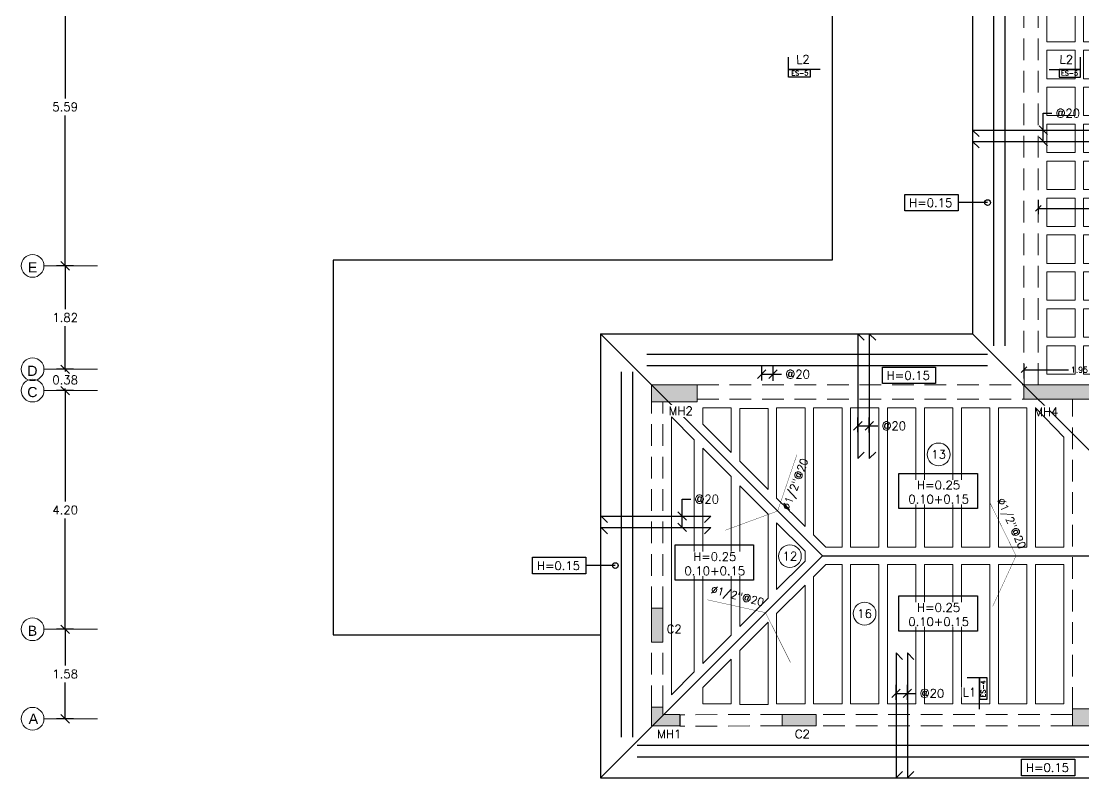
# Model space of a CAD drawing. Header units: metres. Extents: x -44 to 358, y -246 to 48.
# Drawn here: x 112.18 to 130.87, y -40.93 to -27.62 of the extents above; entities that cross this region are included whole.
import ezdxf
from ezdxf.enums import TextEntityAlignment as Align

# ---------------------------------------------------------------- set-up
doc = ezdxf.new("R2010")
doc.units = ezdxf.units.M
doc.header["$LTSCALE"] = 0.3
doc.header["$PDMODE"] = 3
doc.linetypes.add('Grid Line 1_2_', pattern=[22.225, 12.7, -3.175, 3.175, -3.175])
doc.linetypes.add('HIDDEN', pattern=[9.525, 6.35, -3.175])
for name, color, linetype, lineweight in [('0-S-GRID', 1, 'Continuous', 9), ('0-S-GRID-IDEN', 1, 'Continuous', 9), ('BOVEDILLA', 8, 'Continuous', 5), ('Columnas', 7, 'Continuous', 18), ('VIGAS', 1, 'HIDDEN', 15)]:
    doc.layers.add(name, color=color, linetype=linetype, lineweight=lineweight)
for name, color, linetype in [('ACERO', 5, 'Continuous'), ('BP', 3, 'Continuous'), ('DIMCOL', 4, 'Continuous'), ('DIMTEXTO', 4, 'Continuous'), ('HATCH', 8, 'Continuous'), ('REBAR', 5, 'Continuous'), ('TEXTOS', 4, 'Continuous')]:
    doc.layers.add(name, color=color, linetype=linetype)
doc.styles.add('Arial_2', font='arial.ttf', dxfattribs={"height": 0.2})
doc.styles.add('SMPLEX', font='simplex.shx')
doc.dimstyles.new('DIM-50', dxfattribs={"dimscale": 0.5, "dimtxt": 0.2, "dimasz": 0.2, "dimexe": 0.2, "dimexo": 0.2, "dimgap": 0.1, "dimtad": 0, "dimtih": 1, "dimtoh": 1, "dimzin": 0, "dimdsep": 46, "dimtxsty": 'SMPLEX', "dimblk1": 'OBLIQUE', "dimblk2": 'OBLIQUE', "dimsah": 1, "dimcen": 0.2, "dimclrd": 4, "dimclre": 4, "dimclrt": 4, "dimadec": 0, "dimazin": 0, "dimtfac": 1, "dimtmove": 0, "dimatfit": 3, "dimldrblk": 'OPEN30', "dimfxl": 0.3, "dimfxlon": 1, "dimtfill": 1, "dimtolj": 1, "dimtzin": 0, "dimarcsym": 0})
doc.dimstyles.new('DIM-75', dxfattribs={"dimscale": 0.75, "dimtxt": 0.2, "dimasz": 0.2, "dimexe": 0.2, "dimexo": 0.2, "dimgap": 0.1, "dimtad": 0, "dimtih": 1, "dimtoh": 1, "dimzin": 0, "dimdsep": 46, "dimtxsty": 'SMPLEX', "dimblk1": 'OBLIQUE', "dimblk2": 'OBLIQUE', "dimsah": 1, "dimcen": 0.2, "dimclrd": 4, "dimclre": 4, "dimclrt": 4, "dimadec": 0, "dimazin": 0, "dimtfac": 1, "dimtmove": 0, "dimatfit": 3, "dimldrblk": 'OBLIQUE', "dimfxl": 0.2, "dimfxlon": 1, "dimtfill": 1, "dimtolj": 1, "dimtzin": 0, "dimarcsym": 0})

# ---------------------------------------------------------------- blocks, each defined once
blk = doc.blocks.new('_OBLIQUE')
at = {"color": 0, "linetype": 'ByBlock'}
blk.add_line((-0.5, -0.5), (0.5, 0.5), dxfattribs=at)
blk = doc.blocks.new('*D1155')
at = {"layer": 'DEFPOINTS', "color": 0, "transparency": 16777216}
for p in [(112.955, -33.742), (113.268, -33.742), (113.268, -34.117)]:
    blk.add_point(p, dxfattribs=at)
at = {"layer": 'DIMTEXTO', "color": 4, "lineweight": -2, "transparency": 16777216}
for p, q in [((112.955, -33.742), (112.955, -33.592)), ((113.105, -33.742), (112.805, -33.742)), ((112.955, -33.742), (112.955, -33.779)), ((113.105, -34.117), (112.805, -34.117)), ((112.955, -34.117), (112.955, -34.079)), ((112.955, -34.117), (112.955, -34.267))]:
    blk.add_line(p, q, dxfattribs=at)
at = {"layer": 'DIMTEXTO', "color": 4, "lineweight": -2, "transparency": 16777216, "xscale": 0.15, "yscale": 0.15, "zscale": 0.15}
for p, rotation in [((112.955, -33.742), 270), ((112.955, -34.117), 90)]:
    blk.add_blockref('_OBLIQUE', p, dxfattribs=dict(at, rotation=rotation))
at = {"layer": 'DIMTEXTO', "color": 4, "transparency": 16777216, "insert": (112.955, -33.929), "char_height": 0.15, "attachment_point": 5, "style": 'SMPLEX', "bg_fill": 3, "box_fill_scale": 1.1, "bg_fill_color": 256, "bg_fill_true_color": 13158600, "bg_fill_transparency": 0}
blk.add_mtext('\\A1;0.38', dxfattribs=at)
blk = doc.blocks.new('*D1156')
at = {"layer": 'DEFPOINTS', "color": 0, "transparency": 16777216}
for p in [(113.268, -34.117), (112.955, -38.317), (113.268, -38.317)]:
    blk.add_point(p, dxfattribs=at)
at = {"layer": 'DIMTEXTO', "color": 4, "lineweight": -2, "transparency": 16777216}
for p, q in [((113.105, -34.117), (112.805, -34.117)), ((112.955, -34.117), (112.955, -36.067)), ((112.955, -38.317), (112.955, -36.367)), ((113.105, -38.317), (112.805, -38.317))]:
    blk.add_line(p, q, dxfattribs=at)
at = {"layer": 'DIMTEXTO', "color": 4, "lineweight": -2, "transparency": 16777216, "xscale": 0.15, "yscale": 0.15, "zscale": 0.15}
for p, rotation in [((112.955, -34.117), 90), ((112.955, -38.317), 270)]:
    blk.add_blockref('_OBLIQUE', p, dxfattribs=dict(at, rotation=rotation))
at = {"layer": 'DIMTEXTO', "color": 4, "transparency": 16777216, "insert": (112.955, -36.217), "char_height": 0.15, "attachment_point": 5, "style": 'SMPLEX', "bg_fill": 3, "box_fill_scale": 1.1, "bg_fill_color": 256, "bg_fill_true_color": 13158600, "bg_fill_transparency": 0}
blk.add_mtext('\\A1;4.20', dxfattribs=at)
blk = doc.blocks.new('*D1157')
at = {"layer": 'DEFPOINTS', "color": 0, "transparency": 16777216}
for p in [(113.268, -38.317), (112.955, -39.892), (113.268, -39.892)]:
    blk.add_point(p, dxfattribs=at)
at = {"layer": 'DIMTEXTO', "color": 4, "lineweight": -2, "transparency": 16777216}
for p, q in [((113.105, -38.317), (112.805, -38.317)), ((112.955, -38.317), (112.955, -38.954)), ((112.955, -39.892), (112.955, -39.254)), ((113.105, -39.892), (112.805, -39.892))]:
    blk.add_line(p, q, dxfattribs=at)
at = {"layer": 'DIMTEXTO', "color": 4, "lineweight": -2, "transparency": 16777216, "xscale": 0.15, "yscale": 0.15, "zscale": 0.15}
for p, rotation in [((112.955, -38.317), 90), ((112.955, -39.892), 270)]:
    blk.add_blockref('_OBLIQUE', p, dxfattribs=dict(at, rotation=rotation))
at = {"layer": 'DIMTEXTO', "color": 4, "transparency": 16777216, "insert": (112.955, -39.104), "char_height": 0.15, "attachment_point": 5, "style": 'SMPLEX', "bg_fill": 3, "box_fill_scale": 1.1, "bg_fill_color": 256, "bg_fill_true_color": 13158600, "bg_fill_transparency": 0}
blk.add_mtext('\\A1;1.58', dxfattribs=at)
blk = doc.blocks.new('*D1158')
at = {"layer": 'DEFPOINTS', "color": 0, "transparency": 16777216}
for p in [(112.955, -31.922), (113.268, -31.922), (113.268, -33.742)]:
    blk.add_point(p, dxfattribs=at)
at = {"layer": 'DIMTEXTO', "color": 4, "lineweight": -2, "transparency": 16777216}
for p, q in [((113.105, -31.922), (112.805, -31.922)), ((112.955, -31.922), (112.955, -32.682)), ((112.955, -33.742), (112.955, -32.982)), ((113.105, -33.742), (112.805, -33.742))]:
    blk.add_line(p, q, dxfattribs=at)
at = {"layer": 'DIMTEXTO', "color": 4, "lineweight": -2, "transparency": 16777216, "xscale": 0.15, "yscale": 0.15, "zscale": 0.15}
for p, rotation in [((112.955, -31.922), 90), ((112.955, -33.742), 270)]:
    blk.add_blockref('_OBLIQUE', p, dxfattribs=dict(at, rotation=rotation))
at = {"layer": 'DIMTEXTO', "color": 4, "transparency": 16777216, "insert": (112.955, -32.832), "char_height": 0.15, "attachment_point": 5, "style": 'SMPLEX', "bg_fill": 3, "box_fill_scale": 1.1, "bg_fill_color": 256, "bg_fill_true_color": 13158600, "bg_fill_transparency": 0}
blk.add_mtext('\\A1;1.82', dxfattribs=at)
blk = doc.blocks.new('*D1159')
at = {"layer": 'DEFPOINTS', "color": 0, "ltscale": 0.2, "transparency": 16777216}
for p in [(112.955, -26.328), (113.268, -26.328), (113.268, -31.922)]:
    blk.add_point(p, dxfattribs=at)
at = {"layer": 'DIMTEXTO', "color": 4, "lineweight": -2, "ltscale": 0.2, "transparency": 16777216}
for p, q in [((113.105, -26.328), (112.805, -26.328)), ((112.955, -26.328), (112.955, -28.975)), ((112.955, -31.922), (112.955, -29.275)), ((113.105, -31.922), (112.805, -31.922))]:
    blk.add_line(p, q, dxfattribs=at)
at = {"layer": 'DIMTEXTO', "color": 4, "lineweight": -2, "ltscale": 0.2, "transparency": 16777216, "xscale": 0.15, "yscale": 0.15, "zscale": 0.15}
for p, rotation in [((112.955, -26.328), 90), ((112.955, -31.922), 270)]:
    blk.add_blockref('_OBLIQUE', p, dxfattribs=dict(at, rotation=rotation))
at = {"layer": 'DIMTEXTO', "color": 4, "ltscale": 0.2, "transparency": 16777216, "insert": (112.955, -29.125), "char_height": 0.15, "attachment_point": 5, "style": 'SMPLEX', "bg_fill": 3, "box_fill_scale": 1.1, "bg_fill_color": 256, "bg_fill_true_color": 13158600, "bg_fill_transparency": 0}
blk.add_mtext('\\A1;5.59', dxfattribs=at)
blk = doc.blocks.new('*D1144')
at = {"layer": 'DEFPOINTS', "color": 0, "transparency": 16777216}
for p in [(125.205, -33.829), (125.205, -34.091), (125.405, -34.095)]:
    blk.add_point(p, dxfattribs=at)
at = {"layer": 'DIMTEXTO', "color": 4, "lineweight": -2, "transparency": 16777216}
for p, q in [((125.205, -33.941), (125.205, -33.679)), ((125.405, -33.945), (125.405, -33.679)), ((125.205, -33.829), (125.405, -33.829)), ((125.405, -33.829), (125.555, -33.829))]:
    blk.add_line(p, q, dxfattribs=at)
at = {"layer": 'DIMTEXTO', "color": 4, "lineweight": -2, "transparency": 16777216, "xscale": 0.15, "yscale": 0.15, "zscale": 0.15, "rotation": 180}
blk.add_blockref('_OBLIQUE', (125.205, -33.829), dxfattribs=at)
at = {"layer": 'DIMTEXTO', "color": 4, "lineweight": -2, "transparency": 16777216, "xscale": 0.15, "yscale": 0.15, "zscale": 0.15}
blk.add_blockref('_OBLIQUE', (125.405, -33.829), dxfattribs=at)
at = {"layer": 'DIMTEXTO', "color": 4, "transparency": 16777216, "insert": (125.837, -33.829), "char_height": 0.15, "attachment_point": 5, "style": 'SMPLEX', "bg_fill": 3, "box_fill_scale": 1.1, "bg_fill_color": 256, "bg_fill_true_color": 13158600, "bg_fill_transparency": 0}
blk.add_mtext('\\A1;@20', dxfattribs=at)
blk = doc.blocks.new('*D1145')
at = {"layer": 'DEFPOINTS', "color": 0, "transparency": 16777216}
for p in [(126.897, -34.738), (126.897, -35), (127.097, -35.004)]:
    blk.add_point(p, dxfattribs=at)
at = {"layer": 'DIMTEXTO', "color": 4, "lineweight": -2, "transparency": 16777216}
for p, q in [((126.897, -34.85), (126.897, -34.588)), ((126.897, -34.738), (127.097, -34.738)), ((127.097, -34.854), (127.097, -34.588)), ((127.097, -34.738), (127.247, -34.738))]:
    blk.add_line(p, q, dxfattribs=at)
at = {"layer": 'DIMTEXTO', "color": 4, "lineweight": -2, "transparency": 16777216, "xscale": 0.15, "yscale": 0.15, "zscale": 0.15, "rotation": 180}
blk.add_blockref('_OBLIQUE', (126.897, -34.738), dxfattribs=at)
at = {"layer": 'DIMTEXTO', "color": 4, "lineweight": -2, "transparency": 16777216, "xscale": 0.15, "yscale": 0.15, "zscale": 0.15}
blk.add_blockref('_OBLIQUE', (127.097, -34.738), dxfattribs=at)
at = {"layer": 'DIMTEXTO', "color": 4, "transparency": 16777216, "insert": (127.529, -34.738), "char_height": 0.15, "attachment_point": 5, "style": 'SMPLEX', "bg_fill": 3, "box_fill_scale": 1.1, "bg_fill_color": 256, "bg_fill_true_color": 13158600, "bg_fill_transparency": 0}
blk.add_mtext('\\A1;@20', dxfattribs=at)
blk = doc.blocks.new('A$C29cb555f')
at = {"layer": 'HATCH'}
h = blk.add_hatch(color=256, dxfattribs=at)
h.dxf.hatch_style = 1
h.paths.add_polyline_path([(19.176, 11.998), (19.426, 11.998), (19.426, 12.248), (19.176, 12.248)])
h = blk.add_hatch(color=256, dxfattribs=at)
h.dxf.hatch_style = 1
h.paths.add_polyline_path([(10.373, 8.188), (10.623, 8.188), (10.623, 8.438), (10.373, 8.438)])
h = blk.add_hatch(color=256, dxfattribs=at)
h.dxf.hatch_style = 1
h.paths.add_polyline_path([(15.976, 8.188), (16.226, 8.188), (16.226, 8.438), (15.976, 8.438)])
h = blk.add_hatch(color=256, dxfattribs=at)
h.dxf.hatch_style = 1
h.paths.add_polyline_path([(19.176, 8.198), (19.426, 8.198), (19.426, 8.448), (19.176, 8.448)])
h = blk.add_hatch(color=256, dxfattribs=at)
h.dxf.hatch_style = 1
h.paths.add_polyline_path([(10.401, 5.619), (10.601, 5.619), (10.601, 6.219), (10.401, 6.219)])
h = blk.add_hatch(color=256, dxfattribs=at)
h.dxf.hatch_style = 1
h.paths.add_polyline_path([(16.001, 6.219), (16.001, 5.919), (16.801, 5.919), (16.801, 6.219)])
h = blk.add_hatch(color=256, dxfattribs=at)
h.dxf.hatch_style = 1
h.paths.add_polyline_path([(22.801, 6.219), (22.551, 6.219), (22.551, 5.969), (24.501, 5.969), (24.501, 6.219)])
h = blk.add_hatch(color=256, dxfattribs=at)
h.dxf.hatch_style = 1
h.paths.add_polyline_path([(10.401, 1.819), (10.601, 1.819), (10.601, 2.419), (10.401, 2.419)])
h = blk.add_hatch(color=256, dxfattribs=at)
h.dxf.hatch_style = 1
h.paths.add_polyline_path([(16.001, 1.689), (16.201, 1.689), (16.201, 2.289), (16.001, 2.289)])
h = blk.add_hatch(color=256, dxfattribs=at)
h.dxf.hatch_style = 1
h.paths.add_polyline_path([(16.498, 0.419), (16.498, 0.219), (16.001, 0.219), (16.001, 0.549), (16.201, 0.549), (16.201, 0.419)])
h = blk.add_hatch(color=256, dxfattribs=at)
h.dxf.hatch_style = 1
h.paths.add_polyline_path([(18.298, 0.419), (18.298, 0.219), (18.898, 0.219), (18.898, 0.419)])
h = blk.add_hatch(color=256, dxfattribs=at)
h.dxf.hatch_style = 1
h.paths.add_polyline_path([(23.401, 0.519), (23.401, 0.219), (24.201, 0.219), (24.201, 0.519)])
at = {"layer": 'Columnas'}
for points in [[(19.176, 11.998), (19.426, 11.998), (19.426, 12.248), (19.176, 12.248)], [(10.373, 8.188), (10.623, 8.188), (10.623, 8.438), (10.373, 8.438)], [(15.976, 8.188), (16.226, 8.188), (16.226, 8.438), (15.976, 8.438)], [(19.176, 8.198), (19.426, 8.198), (19.426, 8.448), (19.176, 8.448)], [(10.401, 5.619), (10.601, 5.619), (10.601, 6.219), (10.401, 6.219)], [(16.001, 6.219), (16.001, 5.919), (16.801, 5.919), (16.801, 6.219)], [(22.55, 6.219), (24.5, 6.219), (24.5, 5.969), (22.55, 5.969)], [(10.401, 1.819), (10.601, 1.819), (10.601, 2.419), (10.401, 2.419)], [(16.001, 1.689), (16.201, 1.689), (16.201, 2.289), (16.001, 2.289)], [(18.298, 0.419), (18.298, 0.219), (18.898, 0.219), (18.898, 0.419)], [(23.401, 0.519), (23.401, 0.219), (24.201, 0.219), (24.201, 0.519)]]:
    blk.add_lwpolyline(points, close=True, dxfattribs=at)
blk.add_lwpolyline([(16.498, 0.419), (16.498, 0.219), (16.001, 0.219), (16.001, 0.549), (16.201, 0.549), (16.201, 0.419), (16.498, 0.419), (16.498, 0.219)], dxfattribs=at)
at = {"layer": 'HATCH', "ltscale": 0.2}
blk.add_lwpolyline([(16.498, 0.419), (16.498, 0.219)], dxfattribs=at)
at = {"layer": 'DIMTEXTO', "ltscale": 0.2, "char_height": 0.15, "attachment_point": 1, "style": 'SMPLEX', "bg_fill": 3, "box_fill_scale": 1.2, "bg_fill_color": 256, "bg_fill_transparency": 0}
for s, insert in [('C5', (18.789, 12.197)), ('C5', (18.78, 8.649)), ('MH4', (22.729, 5.821))]:
    blk.add_mtext_dynamic_manual_height_columns(s, width=0.23091, gutter_width=0.25, heights=[0], dxfattribs=dict(at, insert=insert))
for s, width, insert in [('C5', 0.23091, (10.374, 8.649)), ('C5', 0.23091, (15.976, 8.649)), ('C2', 0.23091, (10.68, 5.912)), ('MH2', 0.41414, (16.302, 5.836)), ('C2', 0.23091, (10.669, 2.251)), ('C2', 0.23091, (16.266, 1.998)), ('MH1', 0.23091, (16.1, 0.15)), ('C2', 0.23091, (18.521, 0.15))]:
    blk.add_mtext_dynamic_manual_height_columns(s, width=width, gutter_width=0.25, heights=[0], dxfattribs=dict(at, insert=insert))
blk = doc.blocks.new('*D1185')
at = {"layer": 'DEFPOINTS', "color": 0, "transparency": 16777216}
for p in [(122.706, -36.324), (123.808, -36.324), (122.706, -36.524)]:
    blk.add_point(p, dxfattribs=at)
at = {"layer": 'DIMTEXTO', "color": 4, "lineweight": -2, "transparency": 16777216}
for p, q in [((123.808, -36.324), (123.808, -36.027)), ((123.808, -36.027), (123.958, -36.027)), ((123.658, -36.324), (123.958, -36.324)), ((123.808, -36.524), (123.808, -36.324)), ((123.658, -36.524), (123.958, -36.524))]:
    blk.add_line(p, q, dxfattribs=at)
at = {"layer": 'DIMTEXTO', "color": 4, "lineweight": -2, "transparency": 16777216, "xscale": 0.15, "yscale": 0.15, "zscale": 0.15}
for p, rotation in [((123.808, -36.324), 90), ((123.808, -36.524), 270)]:
    blk.add_blockref('_OBLIQUE', p, dxfattribs=dict(at, rotation=rotation))
at = {"layer": 'DIMTEXTO', "color": 4, "transparency": 16777216, "insert": (124.24, -36.027), "char_height": 0.15, "attachment_point": 5, "style": 'SMPLEX', "bg_fill": 3, "box_fill_scale": 1.1, "bg_fill_color": 256, "bg_fill_true_color": 13158600, "bg_fill_transparency": 0}
blk.add_mtext('\\A1;@20', dxfattribs=at)
blk = doc.blocks.new('*D1186')
at = {"layer": 'DEFPOINTS', "color": 0, "transparency": 16777216}
for p in [(129.237, -29.533), (130.157, -29.533), (129.237, -29.733)]:
    blk.add_point(p, dxfattribs=at)
at = {"layer": 'DIMTEXTO', "color": 4, "lineweight": -2, "transparency": 16777216}
for p, q in [((130.157, -29.533), (130.157, -29.236)), ((130.157, -29.236), (130.307, -29.236)), ((130.007, -29.533), (130.307, -29.533)), ((130.157, -29.733), (130.157, -29.533)), ((130.007, -29.733), (130.307, -29.733))]:
    blk.add_line(p, q, dxfattribs=at)
at = {"layer": 'DIMTEXTO', "color": 4, "lineweight": -2, "transparency": 16777216, "xscale": 0.15, "yscale": 0.15, "zscale": 0.15}
for p, rotation in [((130.157, -29.533), 90), ((130.157, -29.733), 270)]:
    blk.add_blockref('_OBLIQUE', p, dxfattribs=dict(at, rotation=rotation))
at = {"layer": 'DIMTEXTO', "color": 4, "transparency": 16777216, "insert": (130.589, -29.236), "char_height": 0.15, "attachment_point": 5, "style": 'SMPLEX', "bg_fill": 3, "box_fill_scale": 1.1, "bg_fill_color": 256, "bg_fill_true_color": 13158600, "bg_fill_transparency": 0}
blk.add_mtext('\\A1;@20', dxfattribs=at)
blk = doc.blocks.new('*D1188')
at = {"layer": 'DEFPOINTS', "color": 0, "transparency": 16777216}
for p in [(127.567, -39.445), (127.567, -39.706), (127.767, -39.71)]:
    blk.add_point(p, dxfattribs=at)
at = {"layer": 'DIMTEXTO', "color": 4, "lineweight": -2, "transparency": 16777216}
for p, q in [((127.567, -39.556), (127.567, -39.295)), ((127.767, -39.56), (127.767, -39.295)), ((127.567, -39.445), (127.767, -39.445)), ((127.767, -39.445), (127.917, -39.445))]:
    blk.add_line(p, q, dxfattribs=at)
at = {"layer": 'DIMTEXTO', "color": 4, "lineweight": -2, "transparency": 16777216, "xscale": 0.15, "yscale": 0.15, "zscale": 0.15, "rotation": 180}
blk.add_blockref('_OBLIQUE', (127.567, -39.445), dxfattribs=at)
at = {"layer": 'DIMTEXTO', "color": 4, "lineweight": -2, "transparency": 16777216, "xscale": 0.15, "yscale": 0.15, "zscale": 0.15}
blk.add_blockref('_OBLIQUE', (127.767, -39.445), dxfattribs=at)
at = {"layer": 'DIMTEXTO', "color": 4, "transparency": 16777216, "insert": (128.199, -39.445), "char_height": 0.15, "attachment_point": 5, "style": 'SMPLEX', "bg_fill": 3, "box_fill_scale": 1.1, "bg_fill_color": 256, "bg_fill_true_color": 13158600, "bg_fill_transparency": 0}
blk.add_mtext('\\A1;@20', dxfattribs=at)
blk = doc.blocks.new('*D1192')
at = {"layer": 'DEFPOINTS', "color": 0, "ltscale": 0.2, "transparency": 16777216}
for p in [(131.768, -33.751), (129.818, -34.267), (131.768, -34.267)]:
    blk.add_point(p, dxfattribs=at)
at = {"layer": 'DIMTEXTO', "color": 4, "lineweight": -2, "ltscale": 0.2, "transparency": 16777216}
for p, q in [((129.818, -33.901), (129.818, -33.651)), ((129.818, -33.751), (130.6, -33.751)), ((131.768, -33.751), (130.986, -33.751)), ((131.768, -33.901), (131.768, -33.651))]:
    blk.add_line(p, q, dxfattribs=at)
at = {"layer": 'DIMTEXTO', "color": 4, "lineweight": -2, "ltscale": 0.2, "transparency": 16777216, "xscale": 0.1, "yscale": 0.1, "zscale": 0.1, "rotation": 180}
blk.add_blockref('_OBLIQUE', (129.818, -33.751), dxfattribs=at)
at = {"layer": 'DIMTEXTO', "color": 4, "lineweight": -2, "ltscale": 0.2, "transparency": 16777216, "xscale": 0.1, "yscale": 0.1, "zscale": 0.1}
blk.add_blockref('_OBLIQUE', (131.768, -33.751), dxfattribs=at)
at = {"layer": 'DIMTEXTO', "color": 4, "ltscale": 0.2, "transparency": 16777216, "insert": (130.793, -33.751), "char_height": 0.1, "attachment_point": 5, "style": 'SMPLEX', "bg_fill": 3, "box_fill_scale": 1.1, "bg_fill_color": 256, "bg_fill_true_color": 13158600, "bg_fill_transparency": 0}
blk.add_mtext('\\A1;1.95', dxfattribs=at)
blk = doc.blocks.new('_Open30')
at = {"color": 0, "lineweight": -2}
for p, q in [((-1, 0.27), (0, 0)), ((0, 0), (-1, -0.27)), ((0, 0), (-1, 0))]:
    blk.add_line(p, q, dxfattribs=at)
blk = doc.blocks.new('*D1199')
at = {"layer": 'DEFPOINTS', "color": 0, "ltscale": 0.2, "transparency": 16777216}
for p in [(130.068, -30.59), (135.593, -30.59), (135.593, -30.912)]:
    blk.add_point(p, dxfattribs=at)
at = {"layer": 'DIMTEXTO', "color": 4, "lineweight": -2, "ltscale": 0.2, "transparency": 16777216}
for p, q in [((130.068, -30.762), (130.068, -31.012)), ((135.593, -30.762), (135.593, -31.012)), ((130.068, -30.912), (132.628, -30.912)), ((135.593, -30.912), (133.033, -30.912))]:
    blk.add_line(p, q, dxfattribs=at)
at = {"layer": 'DIMTEXTO', "color": 4, "lineweight": -2, "ltscale": 0.2, "transparency": 16777216, "xscale": 0.1, "yscale": 0.1, "zscale": 0.1, "rotation": 180}
blk.add_blockref('_OBLIQUE', (130.068, -30.912), dxfattribs=at)
at = {"layer": 'DIMTEXTO', "color": 4, "lineweight": -2, "ltscale": 0.2, "transparency": 16777216, "xscale": 0.1, "yscale": 0.1, "zscale": 0.1}
blk.add_blockref('_OBLIQUE', (135.593, -30.912), dxfattribs=at)
at = {"layer": 'DIMTEXTO', "color": 4, "ltscale": 0.2, "transparency": 16777216, "insert": (132.83, -30.912), "char_height": 0.1, "attachment_point": 5, "style": 'SMPLEX', "bg_fill": 3, "box_fill_scale": 1.1, "bg_fill_color": 256, "bg_fill_true_color": 13158600, "bg_fill_transparency": 0}
blk.add_mtext('\\A1;5.53', dxfattribs=at)
blk = doc.blocks.new('*U1246')
at = {"layer": 'BOVEDILLA'}
blk.add_lwpolyline([(-0.25, -0.25), (0.25, -0.25), (0.25, 0.25), (-0.25, 0.25)], close=True, dxfattribs=at)
blk = doc.blocks.new('*U1247')
at = {"layer": 'BOVEDILLA', "color": 0, "linetype": 'ByBlock', "lineweight": -2, "transparency": 16777216}
for p in [(0, 0), (0.65, 0), (1.3, 0), (1.95, 0), (2.6, 0), (3.25, 0), (3.9, 0), (4.55, 0), (5.2, 0), (0, -0.65), (0.65, -0.65), (1.3, -0.65), (1.95, -0.65), (2.6, -0.65), (3.25, -0.65), (3.9, -0.65), (4.55, -0.65), (5.2, -0.65), (0, -1.3), (0.65, -1.3), (1.3, -1.3), (1.95, -1.3), (2.6, -1.3), (3.25, -1.3), (3.9, -1.3), (4.55, -1.3), (5.2, -1.3), (0, -1.95), (0.65, -1.95), (1.3, -1.95), (1.95, -1.95), (2.6, -1.95), (3.25, -1.95), (3.9, -1.95), (4.55, -1.95), (5.2, -1.95), (0, -2.6), (0.65, -2.6), (1.3, -2.6), (1.95, -2.6), (2.6, -2.6), (3.25, -2.6), (3.9, -2.6), (4.55, -2.6), (5.2, -2.6), (0, -3.25), (0.65, -3.25), (1.3, -3.25), (1.95, -3.25), (2.6, -3.25), (3.25, -3.25), (3.9, -3.25), (4.55, -3.25), (5.2, -3.25), (0, -3.9), (0.65, -3.9), (1.3, -3.9), (1.95, -3.9), (2.6, -3.9), (3.25, -3.9), (3.9, -3.9), (4.55, -3.9), (5.2, -3.9), (0, -4.55), (0.65, -4.55), (1.3, -4.55), (1.95, -4.55), (2.6, -4.55), (3.25, -4.55), (3.9, -4.55), (4.55, -4.55), (5.2, -4.55), (0, -5.2), (0.65, -5.2), (1.3, -5.2), (1.95, -5.2), (2.6, -5.2), (3.25, -5.2), (3.9, -5.2), (4.55, -5.2), (5.2, -5.2), (0, -5.85), (0.65, -5.85), (1.3, -5.85), (1.95, -5.85), (2.6, -5.85), (3.25, -5.85), (3.9, -5.85), (4.55, -5.85), (5.2, -5.85), (0, -6.5), (0.65, -6.5), (1.3, -6.5), (1.95, -6.5), (2.6, -6.5), (3.25, -6.5), (3.9, -6.5), (4.55, -6.5), (5.2, -6.5), (0, -7.15), (0.65, -7.15), (1.3, -7.15), (1.95, -7.15), (2.6, -7.15), (3.25, -7.15), (3.9, -7.15), (4.55, -7.15), (5.2, -7.15)]:
    blk.add_blockref('*U1246', p, dxfattribs=at)

msp = doc.modelspace()

# ---------------------------------------------------------------- linework, layer by layer
at = {"layer": '0-S-GRID', "linetype": 'Grid Line 1_2_'}
for p, q in [((112.5836726, -31.9222797), (113.5236726, -31.9222797)), ((112.5836727, -31.9222797), (113.5236727, -31.9222797)), ((112.5836726, -33.7418185), (113.5236726, -33.7418185)), ((112.5836726, -33.7418185), (113.5236726, -33.7418185)), ((112.5836726, -34.1168185), (113.5236726, -34.1168185)), ((112.5836726, -34.1168185), (113.5236726, -34.1168185)), ((112.5836726, -38.3168185), (113.5236726, -38.3168185)), ((112.5836727, -38.3168185), (113.5236727, -38.3168185)), ((112.5836726, -39.8918192), (113.5236726, -39.8918192)), ((112.5836727, -39.8918192), (113.5236727, -39.8918192))]:
    msp.add_line(p, q, dxfattribs=at)
at = {"layer": '0-S-GRID-IDEN'}
for centre in [(112.3836726, -31.9222797), (112.3836726, -33.7418185), (112.3836726, -34.1168185), (112.3836726, -38.3168185), (112.3836726, -39.8918192)]:
    msp.add_circle(centre, 0.2, dxfattribs=at)
at = {"layer": 'ACERO', "ltscale": 0.2}
for p, q in [((141.559553, -40.3649772), (123.0156097, -40.3649772)), ((141.559553, -40.5649772), (123.0156097, -40.5649772))]:
    msp.add_line(p, q, dxfattribs=at)
at = {"layer": 'ACERO'}
for points in [[(127.0095377, -33.2314487), (126.8970376, -33.1189487), (126.8970376, -35.3146217), (127.0095376, -35.2021217)], [(127.2095377, -33.2314486), (127.0970376, -33.1189486), (127.0970376, -35.3146216), (127.2095376, -35.2021216)]]:
    msp.add_lwpolyline(points, dxfattribs=at)
at = {"layer": 'BP', "ltscale": 0.2}
for p, q in [((128.9147555, -26.929871), (128.9147555, -33.1189486)), ((122.3680159, -33.1189486), (122.3680159, -40.929871)), ((122.3680159, -33.1189486), (128.9147555, -33.1189486)), ((128.9147555, -33.1189486), (132.8202167, -37.0244098)), ((122.3680159, -40.929871), (126.2734771, -37.0244098)), ((126.2734771, -37.0244098), (132.8734773, -37.0244098)), ((122.3680159, -40.929871), (142.2180161, -40.929871))]:
    msp.add_line(p, q, dxfattribs=at)
at = {"layer": 'VIGAS', "ltscale": 0.2}
for p, q in [((129.818016, -34.0168185), (129.8168856, -26.0277409)), ((130.068016, -34.0167831), (130.0668856, -26.0277055)), ((124.068016, -34.0168185), (129.818016, -34.0168185)), ((123.268016, -37.9468185), (123.268016, -34.3168185)), ((123.468016, -37.9468185), (123.468016, -34.3168185)), ((124.068016, -34.2668185), (129.818016, -34.2668185)), ((130.668016, -39.7168185), (130.668016, -34.2668185)), ((123.268016, -39.6868185), (123.268016, -38.5468185)), ((123.468016, -39.6868185), (123.468016, -38.5468185)), ((125.565318, -39.816819), (123.7653273, -39.820924)), ((130.668016, -39.8168185), (126.1657741, -39.8168185)), ((125.5657741, -40.0168185), (123.7657835, -40.0209235)), ((130.668016, -40.0168185), (126.1657741, -40.0168185))]:
    msp.add_line(p, q, dxfattribs=at)

# ---------------------------------------------------------------- texts
at = {"layer": 'DIMTEXTO', "char_height": 0.1785937, "width": 0.168354375, "attachment_point": 5, "style": 'Arial_2'}
for s, insert in [('E', (112.3799883, -31.9492074)), ('D', (112.3799883, -33.7687463)), ('C', (112.3799883, -34.1437463)), ('B', (112.3799883, -38.3437463)), ('A', (112.3971165, -39.8918192))]:
    msp.add_mtext(s, dxfattribs=dict(at, insert=insert))

# ---------------------------------------------------------------- next in the draw order: texts
at = {"layer": 'DIMTEXTO', "color": 4, "insert": (130.2315832, -40.7512194), "char_height": 0.15, "attachment_point": 5, "rotation": 0.00000001, "style": 'SMPLEX', "bg_fill": 3, "box_fill_scale": 1.1, "bg_fill_color": 256, "bg_fill_true_color": 13158600, "bg_fill_transparency": 0}
msp.add_mtext('\\A1;H=0.15', dxfattribs=at)

# ---------------------------------------------------------------- next in the draw order: dimensions: what is measured, and where the dimension line sits
at = {"layer": 'DIMTEXTO'}
dim = msp.add_linear_dim(base=(112.9545814097, -33.7418185094), p1=(113.267914772, -34.1168185094), p2=(113.267914772, -33.7418185094), angle=90, dimstyle='DIM-75', dxfattribs=at)
dim.commit()
dim.dimension.update_dxf_attribs({"geometry": '*D1155', "text_midpoint": (112.9545814097, -33.9293185094)})
for base, p1, p2, picture, middle in [((125.2046661, -33.8292745), (125.4046661, -34.0950411), (125.2046661, -34.090982), '*D1144', (125.836809, -33.8292745)), ((126.8970376, -34.7383612), (127.0970376, -35.0041278), (126.8970376, -35.0000687), '*D1145', (127.5291805, -34.7383612))]:
    dim = msp.add_linear_dim(base=base, p1=p1, p2=p2, angle=359.99997427, text='@20', dimstyle='DIM-75', dxfattribs=at)
    dim.commit()
    dim.dimension.update_dxf_attribs({"geometry": picture, "text_midpoint": middle, "dimtype": 160})

# ---------------------------------------------------------------- next in the draw order: linework, layer by layer
at = {"layer": 'BP', "ltscale": 0.2}
msp.add_line((122.3680159, -33.1189486), (126.2734771, -37.0244098), dxfattribs=at)
at = {"layer": 'DIMTEXTO', "color": 4}
msp.add_lwpolyline([(129.7754657, -40.6024661), (130.7122211, -40.6024661), (130.7122212, -40.8936929), (129.7754657, -40.8936929)], close=True, dxfattribs=at)

# ---------------------------------------------------------------- next in the draw order: dimensions: what is measured, and where the dimension line sits
at = {"layer": 'DIMTEXTO'}
for base, p1, p2, picture, middle in [((112.9545814, -31.9222797), (113.2679148, -33.7418185), (113.2679148, -31.9222797), '*D1158', (112.9545814, -32.8320491)), ((112.9545814, -38.3168185), (113.2679148, -34.1168185), (113.2679148, -38.3168185), '*D1156', (112.9545814, -36.2168185))]:
    dim = msp.add_linear_dim(base=base, p1=p1, p2=p2, angle=90, dimstyle='DIM-75', dxfattribs=at)
    dim.commit()
    dim.dimension.update_dxf_attribs({"geometry": picture, "text_midpoint": middle})

# ---------------------------------------------------------------- next in the draw order: block references
at = {"layer": 'DIMTEXTO', "ltscale": 0.2}
msp.add_blockref('A$C29cb555f', (107.2673609, -40.2354436), dxfattribs=at)

# ---------------------------------------------------------------- next in the draw order: dimensions: what is measured, and where the dimension line sits
dim = msp.add_linear_dim(base=(112.9545814, -26.3277409), p1=(113.2679148, -31.9222797), p2=(113.2679148, -26.3277409), angle=90, dimstyle='DIM-75', override={"dimtmove": 1}, dxfattribs=at)
dim.commit()
dim.dimension.update_dxf_attribs({"geometry": '*D1159', "text_midpoint": (112.9545814, -29.1250103)})
at = {"layer": 'DIMTEXTO'}
dim = msp.add_linear_dim(base=(112.9545815, -39.8918192), p1=(113.2679148, -38.3168185), p2=(113.2679148, -39.8918192), angle=90, dimstyle='DIM-75', dxfattribs=at)
dim.commit()
dim.dimension.update_dxf_attribs({"geometry": '*D1157', "text_midpoint": (112.9545815, -39.1043188)})

# ---------------------------------------------------------------- next in the draw order: linework, layer by layer
at = {"layer": '0-S-GRID-IDEN'}
for centre in [(128.3164813, -35.239216), (125.7011344, -37.0304709), (127.0147823, -38.0414703)]:
    msp.add_circle(centre, 0.20025, dxfattribs=at)
at = {"layer": 'ACERO'}
for p, q in [((129.1756163, -33.4831644), (123.1868261, -33.4831644)), ((129.1756163, -33.6831644), (123.1868261, -33.6831644))]:
    msp.add_line(p, q, dxfattribs=at)
for points in [[(129.0272555, -29.6457641), (128.9147555, -29.533264), (131.5168856, -29.533264), (131.4043856, -29.645764)], [(129.0272554, -29.8457641), (128.9147555, -29.733264), (131.5168855, -29.733264), (131.4043855, -29.845764)], [(122.4960523, -36.4367961), (122.3835523, -36.3242961), (124.3094283, -36.3242961), (124.1969283, -36.436796)], [(122.4960522, -36.6367961), (122.3835523, -36.5242961), (124.3094282, -36.5242961), (124.1969282, -36.636796)], [(127.6795484, -38.846698), (127.5670483, -38.734198), (127.5670483, -40.9298711), (127.6795483, -40.817371)], [(127.8795483, -38.8466979), (127.7670483, -38.7341979), (127.7670483, -40.929871), (127.8795482, -40.8173709)]]:
    msp.add_lwpolyline(points, dxfattribs=at)
at = {"layer": 'BOVEDILLA'}
for points in [[(124.168016, -34.4210787), (124.668016, -34.4210787), (124.668016, -35.2068166), (124.168016, -34.7068166)], [(124.818016, -34.4342797), (125.318016, -34.4342797), (125.318016, -35.8568166), (124.818016, -35.3568166)], [(126.768016, -34.4210787), (127.268016, -34.4210787), (127.268016, -36.8744098), (126.768016, -36.8744098)], [(127.418016, -34.4210787), (127.918016, -34.4210787), (127.918016, -36.8744098), (127.418016, -36.8744098)], [(128.068016, -34.4210787), (128.568016, -34.4210787), (128.568016, -36.8744098), (128.068016, -36.8744098)], [(128.718016, -34.4210787), (129.218016, -34.4210787), (129.218016, -36.8744098), (128.718016, -36.8744098)], [(130.018016, -34.4210787), (130.518016, -34.9343411), (130.518016, -36.8744098), (130.018016, -36.8744098)], [(125.968016, -37.1177389), (125.468016, -37.6177389), (125.468016, -36.4432029), (125.968016, -36.9432029)], [(126.118016, -39.6277409), (126.618016, -39.6277409), (126.618016, -37.1744098), (126.3356091, -37.1744098), (126.118016, -37.392003)], [(126.768016, -39.6277409), (127.268016, -39.6277409), (127.268016, -37.1744098), (126.768016, -37.1744098)], [(128.718016, -39.6277409), (129.218016, -39.6277409), (129.218016, -37.1744098), (128.718016, -37.1744098)], [(129.368016, -39.6277409), (129.868016, -39.6277409), (129.868016, -37.1744098), (129.368016, -37.1744098)], [(130.018016, -39.6277409), (130.518016, -39.6277409), (130.518016, -37.1744098), (130.018016, -37.1744098)], [(125.468016, -39.6277409), (125.968016, -39.6277409), (125.968016, -37.542003), (125.468016, -38.042003)], [(124.818016, -39.6409419), (125.318016, -39.6409419), (125.318016, -38.192003), (124.818016, -38.692003)], [(124.168016, -39.6277409), (124.668016, -39.6277409), (124.668016, -38.842003), (124.168016, -39.342003)]]:
    msp.add_lwpolyline(points, close=True, dxfattribs=at)
at = {"layer": 'DIMTEXTO', "ltscale": 0.2}
for points in [[(127.6176886, -35.573394), (128.9976068, -35.573394), (128.9976068, -36.1931693), (127.6176886, -36.1931693)], [(127.6176886, -37.7283098), (128.9976068, -37.7283098), (128.9976068, -38.3480851), (127.6176886, -38.3480851)]]:
    msp.add_lwpolyline(points, close=True, dxfattribs=at)
at = {"layer": 'REBAR', "color": 6, "const_width": 0.00576}
for points in [[(124.5666026, -36.573805), (125.4850373, -36.23597), (125.8241293, -35.2431937)], [(129.2676778, -37.9127266), (129.6782237, -37.0244098), (129.2159991, -36.0826367)], [(125.7110208, -38.8999234), (125.2731169, -38.0247691), (124.2487819, -37.7982167)]]:
    msp.add_lwpolyline(points, dxfattribs=at)
at = {"layer": 'TEXTOS', "color": 6, "linetype": 'Continuous', "ltscale": 0.01}
for p, q in [((130.8144739, -28.6011957), (130.8144736, -28.2477045)), ((129.1709977, -39.1705819), (128.8175064, -39.1705822))]:
    msp.add_line(p, q, dxfattribs=at)
at = {"layer": 'TEXTOS', "color": 5, "linetype": 'Continuous', "ltscale": 0.01}
for p, q in [((130.2602719, -28.465159), (130.8144738, -28.4651595)), ((129.034961, -39.724784), (129.0349615, -39.170582))]:
    msp.add_line(p, q, dxfattribs=at)
at = {"layer": 'TEXTOS', "color": 8, "linetype": 'Continuous', "ltscale": 0.01}
for points in [[(130.8144737, -28.6011931), (130.8144738, -28.4651591), (130.4384702, -28.4651588), (130.4384701, -28.6011928)], [(129.170995, -39.1705821), (129.034961, -39.170582), (129.0349607, -39.5465856), (129.1709947, -39.5465858)]]:
    msp.add_lwpolyline(points, close=True, dxfattribs=at)

# ---------------------------------------------------------------- next in the draw order: texts
at = {"layer": 'DIMTEXTO', "style": 'SMPLEX'}
for s, p in [('13', (128.3164813, -35.239216)), ('12', (125.7011344, -37.0304709)), ('16', (127.0147823, -38.0414703))]:
    msp.add_text(s, height=0.15, dxfattribs=at).set_placement(p, align=Align.MIDDLE_CENTER)
at = {"layer": 'DIMTEXTO', "color": 4, "char_height": 0.15, "attachment_point": 5, "rotation": 0.00000001, "style": 'SMPLEX', "bg_fill": 3, "box_fill_scale": 1.1, "bg_fill_color": 256, "bg_fill_true_color": 13158600, "bg_fill_transparency": 0}
for insert in [(128.1784509, -30.8119924), (121.6317113, -37.1982825)]:
    msp.add_mtext('\\A1;H=0.15', dxfattribs=dict(at, insert=insert))
at = {"layer": 'TEXTOS', "color": 4, "ltscale": 0.5, "char_height": 0.08249794, "attachment_point": 5, "style": 'SMPLEX'}
for s, insert, rotation in [('ES-5', (130.6189711, -28.5296194), 359.2226415), ('ES-4', (129.0994214, -39.3660847), 89.2226415)]:
    msp.add_mtext(s, dxfattribs=dict(at, insert=insert, rotation=rotation))

# ---------------------------------------------------------------- next in the draw order: dimensions: what is measured, and where the dimension line sits
at = {"layer": 'DIMTEXTO', "ltscale": 0.2}
for base, p1, p2, picture, middle in [((135.5930161, -30.9119927), (130.0675311, -30.589891), (135.5930161, -30.589891), '*D1199', (132.8302736, -30.9119927)), ((131.7678572, -33.7510818), (129.818016, -34.2668185), (131.7678572, -34.2668186), '*D1192', (130.7929366, -33.7510818))]:
    dim = msp.add_linear_dim(base=base, p1=p1, p2=p2, dimstyle='DIM-50', dxfattribs=at)
    dim.commit()
    dim.dimension.update_dxf_attribs({"geometry": picture, "text_midpoint": middle})

# ---------------------------------------------------------------- next in the draw order: wipeouts: each hides what was drawn before it
for points in [[(122.4129687, -27.6445934), (127.6144759, -27.7017116), (127.5382638, -32.5757902), (122.4510753, -32.4234754)], [(116.9681962, -31.0489267), (118.7028692, -31.0489267), (118.7028692, -38.8669233), (116.9681962, -38.8669233)]]:
    msp.add_wipeout(points)

# ---------------------------------------------------------------- next in the draw order: linework, layer by layer
at = {"layer": 'DIMTEXTO', "color": 4}
for points in [[(127.7223335, -30.6632391), (128.6590889, -30.6632391), (128.6590889, -30.954466), (127.7223335, -30.954466)], [(121.1755939, -37.0495291), (122.1123493, -37.0495291), (122.1123493, -37.340756), (121.1755939, -37.340756)]]:
    msp.add_lwpolyline(points, close=True, dxfattribs=at)
at = {"layer": 'TEXTOS', "color": 6, "linetype": 'Continuous', "ltscale": 0.01}
msp.add_line((125.6792391, -28.6011957), (125.6792394, -28.2477045), dxfattribs=at)
at = {"layer": 'TEXTOS', "color": 5, "linetype": 'Continuous', "ltscale": 0.01}
msp.add_line((126.2334411, -28.465159), (125.6792392, -28.4651595), dxfattribs=at)
at = {"layer": 'TEXTOS', "color": 8, "linetype": 'Continuous', "ltscale": 0.01}
msp.add_lwpolyline([(125.6792393, -28.6011931), (125.6792392, -28.4651591), (126.0552428, -28.4651588), (126.0552429, -28.6011928)], close=True, dxfattribs=at)

# ---------------------------------------------------------------- next in the draw order: texts
at = {"layer": 'DIMCOL', "color": 4, "char_height": 0.135, "attachment_point": 5, "style": 'SMPLEX', "bg_fill": 3, "box_fill_scale": 1.1, "bg_fill_color": 256, "bg_fill_true_color": 13158600, "bg_fill_transparency": 0}
for insert, rotation in [((125.8147394, -35.7703753), 69.29318586), ((129.5821331, -36.4620501), 294.29318586), ((124.7737363, -37.7489054), 345.67991095)]:
    msp.add_mtext('\\A1;∅1/2"@20', dxfattribs=dict(at, insert=insert, rotation=rotation))
at = {"layer": 'DIMTEXTO', "color": 4, "char_height": 0.15, "attachment_point": 5, "rotation": 0.00000001, "style": 'SMPLEX', "bg_fill": 3, "box_fill_scale": 1.1, "bg_fill_color": 256, "bg_fill_true_color": 13158600, "bg_fill_transparency": 0}
for s, insert in [('\\A1;H=0.15', (127.783344, -33.8504221)), ('\\A1;H=0.25\\P0.10+0.15', (128.3158283, -35.903942))]:
    msp.add_mtext(s, dxfattribs=dict(at, insert=insert))
at = {"layer": 'DIMTEXTO', "color": 4, "lineweight": -3, "insert": (128.8585229, -39.4224207), "char_height": 0.14999625, "attachment_point": 5, "style": 'SMPLEX', "bg_fill": 3, "box_fill_scale": 1.1, "bg_fill_color": 256, "bg_fill_true_color": 13158600, "bg_fill_transparency": 0}
msp.add_mtext('L1', dxfattribs=at)
at = {"layer": 'TEXTOS', "color": 4, "ltscale": 0.5, "insert": (125.8747419, -28.5296194), "char_height": 0.08249794, "attachment_point": 5, "rotation": 0.7773585, "style": 'SMPLEX'}
msp.add_mtext('ES-5', dxfattribs=at)

# ---------------------------------------------------------------- next in the draw order: dimensions: what is measured, and where the dimension line sits
at = {"layer": 'DIMTEXTO'}
for base, p1, p2, angle, picture, middle in [((130.1569753, -29.5332641), (129.2368729, -29.7332641), (129.2368728, -29.5332641), 270.00002573, '*D1186', (130.5891181, -29.2355486)), ((123.8075931, -36.3242962), (122.7056697, -36.5242962), (122.7056696, -36.3242962), 270.00002573, '*D1185', (124.2397359, -36.0265806)), ((127.5670483, -39.4445238), (127.7670483, -39.7102905), (127.5670483, -39.7062313), 359.99997427, '*D1188', (128.1991912, -39.4445238))]:
    dim = msp.add_linear_dim(base=base, p1=p1, p2=p2, angle=angle, text='@20', dimstyle='DIM-75', dxfattribs=at)
    dim.commit()
    dim.dimension.update_dxf_attribs({"geometry": picture, "text_midpoint": middle, "dimtype": 160})

# ---------------------------------------------------------------- next in the draw order: leaders
at = {"layer": 'DIMTEXTO', "ltscale": 0.2}
for points in [[(129.1778838, -30.8088525), (128.6590889, -30.8088525)], [(122.6311442, -37.1951425), (122.1123493, -37.1951426)]]:
    msp.add_leader(points, dimstyle='DIM-50', override={"dimldrblk": 'DotBlank'}, dxfattribs=at)

# ---------------------------------------------------------------- next in the draw order: linework, layer by layer
at = {"layer": 'ACERO', "ltscale": 0.2}
for p, q in [((129.2884742, -33.3278049), (129.2884742, -26.6804582)), ((129.4884742, -33.3278049), (129.4884742, -26.6804582)), ((122.739071, -40.2134451), (122.739071, -33.7877487)), ((122.939071, -40.2134451), (122.939071, -33.7877487))]:
    msp.add_line(p, q, dxfattribs=at)
at = {"layer": 'BOVEDILLA'}
for points in [[(125.468016, -34.4210787), (125.968016, -34.4210787), (125.968016, -36.5068166), (125.468016, -36.0068166)], [(126.118016, -34.4210787), (126.618016, -34.4210787), (126.618016, -36.8744098), (126.3356091, -36.8744098), (126.118016, -36.6568166)], [(129.368016, -34.4210787), (129.868016, -34.4210787), (129.868016, -36.8744098), (129.368016, -36.8744098)], [(124.018016, -39.0677389), (123.618016, -39.4677389), (123.618016, -34.5810807), (124.018016, -34.9810807)], [(124.668016, -38.4177389), (124.168016, -38.9177389), (124.168016, -35.1310807), (124.668016, -35.6310807)], [(125.318016, -37.7677389), (124.818016, -38.2677389), (124.818016, -35.7932029), (125.318016, -36.2932029)], [(127.418016, -39.6277409), (127.918016, -39.6277409), (127.918016, -37.1744098), (127.418016, -37.1744098)], [(128.068016, -39.6277409), (128.568016, -39.6277409), (128.568016, -37.1744098), (128.068016, -37.1744098)]]:
    msp.add_lwpolyline(points, close=True, dxfattribs=at)
at = {"layer": 'DIMTEXTO', "color": 4}
msp.add_lwpolyline([(127.3272266, -33.7016687), (128.263982, -33.7016687), (128.263982, -33.9928956), (127.3272266, -33.9928956)], close=True, dxfattribs=at)
at = {"layer": 'DIMTEXTO', "ltscale": 0.2}
msp.add_lwpolyline([(123.6822432, -36.833716), (125.0621614, -36.833716), (125.0621614, -37.4534913), (123.6822432, -37.4534913)], close=True, dxfattribs=at)

# ---------------------------------------------------------------- next in the draw order: block references
at = {"layer": 'BOVEDILLA'}
msp.add_blockref('*U1247', (130.4668856, -26.4277055), dxfattribs=at)

# ---------------------------------------------------------------- next in the draw order: texts
at = {"layer": 'DIMTEXTO', "color": 4, "lineweight": -3, "insert": (125.9310779, -28.2887209), "char_height": 0.14999625, "attachment_point": 5, "rotation": 0.7773585, "style": 'SMPLEX', "bg_fill": 3, "box_fill_scale": 1.1, "bg_fill_color": 256, "bg_fill_true_color": 13158600, "bg_fill_transparency": 0}
msp.add_mtext('L2', dxfattribs=at)

# ---------------------------------------------------------------- next in the draw order: linework, layer by layer
at = {"layer": 'BP', "color": 8, "ltscale": 0.2}
msp.add_lwpolyline([(126.4423609, -26.929871), (126.4423609, -31.8222797), (117.6673609, -31.8222797), (117.6673609, -38.4168185), (122.3680159, -38.4168185)], dxfattribs=at)

# ---------------------------------------------------------------- next in the draw order: texts
at = {"layer": 'DIMTEXTO', "color": 4, "lineweight": -3, "insert": (130.5626351, -28.2887209), "char_height": 0.14999625, "attachment_point": 5, "rotation": 359.2226415, "style": 'SMPLEX', "bg_fill": 3, "box_fill_scale": 1.1, "bg_fill_color": 256, "bg_fill_true_color": 13158600, "bg_fill_transparency": 0}
msp.add_mtext('L2', dxfattribs=at)
at = {"layer": 'DIMTEXTO', "color": 4, "insert": (128.3158283, -38.0588578), "char_height": 0.15, "attachment_point": 5, "rotation": 0.00000001, "style": 'SMPLEX', "bg_fill": 3, "box_fill_scale": 1.1, "bg_fill_color": 256, "bg_fill_true_color": 13158600, "bg_fill_transparency": 0}
msp.add_mtext('\\A1;H=0.25\\P0.10+0.15', dxfattribs=at)

# ---------------------------------------------------------------- next in the draw order: texts
at = {"layer": 'DIMTEXTO', "color": 4, "insert": (124.3803828, -37.164264), "char_height": 0.15, "attachment_point": 5, "rotation": 0.00000001, "style": 'SMPLEX', "bg_fill": 3, "box_fill_scale": 1.1, "bg_fill_color": 256, "bg_fill_true_color": 13158600, "bg_fill_transparency": 0}
msp.add_mtext('\\A1;H=0.25\\P0.10+0.15', dxfattribs=at)

doc.saveas('drawing.dxf')
